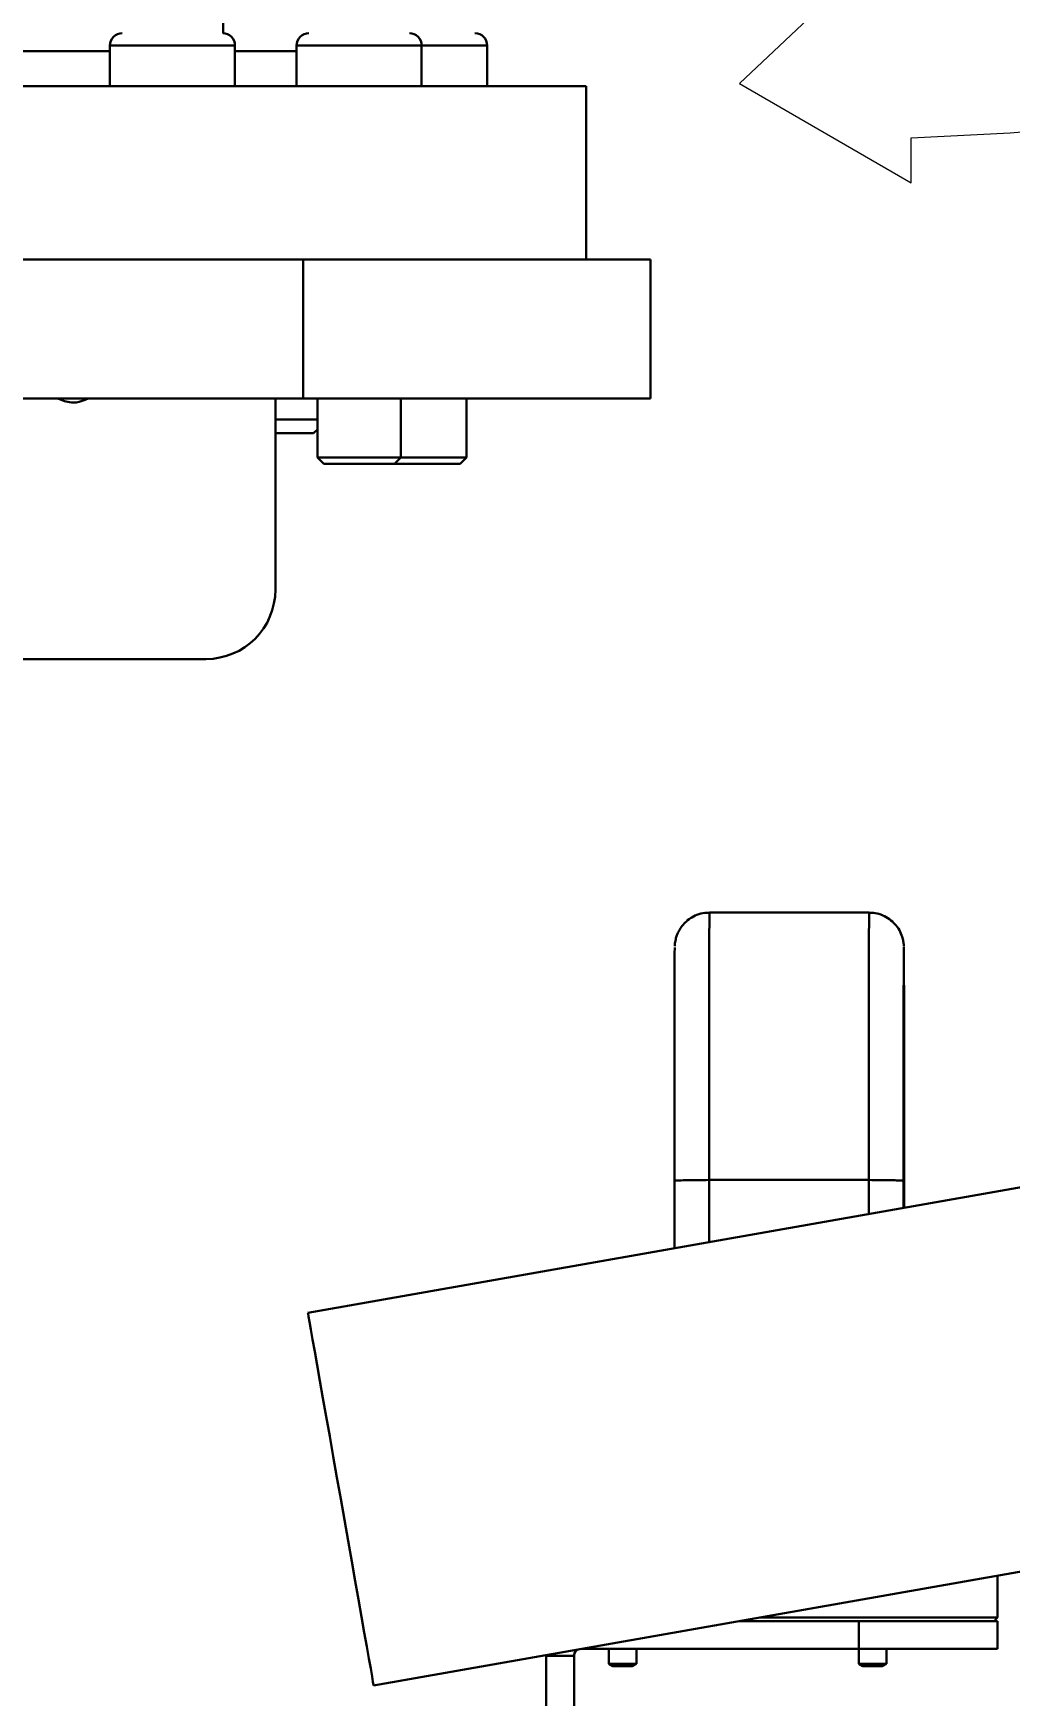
# Model space of a CAD drawing. Header units: millimetres. Extents: x 8 to 22425, y -1213 to 4973.
# Drawn here: x 2549.9 to 2690.5, y 2993 to 3232.4 of the extents above; entities that cross this region are included whole.
import ezdxf

# ---------------------------------------------------------------- set-up
doc = ezdxf.new("R2010")
doc.units = ezdxf.units.MM
doc.header["$PDSIZE"] = -1
doc.linetypes.add('CENTERX2', pattern=[20.32, 12.7, -2.54, 2.54, -2.54])
doc.layers.add('中心线层', color=1, linetype='CENTERX2')
doc.layers.add('文字层', color=7, linetype='Continuous', lineweight=25)
doc.styles.get("Standard").update_dxf_attribs({"font": 'hyswlongfangsong.ttf'})
doc.dimstyles.new('ISO-25', dxfattribs={"dimscale": 25, "dimtxt": 3.5, "dimasz": 1.6, "dimexe": 1.25, "dimexo": 0.625, "dimtad": 1, "dimdec": 0, "dimzin": 9, "dimdsep": 46, "dimtxsty": 'Standard', "dimcen": 2.5, "dimadec": 0, "dimazin": 2, "dimtfac": 1, "dimtdec": 0, "dimtofl": 0, "dimtmove": 0, "dimatfit": 3, "dimfxl": 1, "dimarcsym": 0})

# ---------------------------------------------------------------- blocks, each defined once
blk = doc.blocks.new('*D159')
at = {"color": 0, "lineweight": -2, "transparency": 16777216}
for p, q in [((2347.87, 3464.78), (3098.74, 3464.78)), ((3067.49, 3424.78), (3067.49, 2852.78)), ((2774.37, 2812.78), (3098.74, 2812.78))]:
    blk.add_line(p, q, dxfattribs=at)
at = {"color": 0, "transparency": 16777216}
for points in [[(3060.82, 3424.78), (3074.15, 3424.78), (3067.49, 3464.78)], [(3060.82, 2852.78), (3074.15, 2852.78), (3067.49, 2812.78)]]:
    blk.add_solid(points, dxfattribs=at)
at = {"layer": 'Defpoints', "color": 0, "transparency": 16777216}
for p in [(2332.24, 3464.78), (2758.74, 2812.78), (3067.49, 2812.78)]:
    blk.add_point(p, dxfattribs=at)
at = {"color": 0, "transparency": 16777216, "insert": (3008.11, 3129.58), "char_height": 87.5, "attachment_point": 5, "rotation": 90}
blk.add_mtext('652', dxfattribs=at)
blk = doc.blocks.new('1111')
at = {"layer": '中心线层', "color": 0, "linetype": 'Continuous', "lineweight": 0}
for p, q in [((3648.14, -2830.89), (3672.84, -2816.56)), ((3672.84, -2816.56), (3672.84, -2823.05)), ((3687.08, -2823.77), (3672.84, -2823.05)), ((3701.1, -2824.98), (3687.08, -2823.77)), ((3714.8, -2826.65), (3701.1, -2824.98)), ((3728.07, -2828.77), (3714.8, -2826.65)), ((3740.81, -2831.34), (3728.07, -2828.77)), ((3672.84, -2854.23), (3648.14, -2830.89)), ((3752.92, -2834.32), (3740.81, -2831.34)), ((3764.32, -2837.71), (3752.92, -2834.32)), ((3774.91, -2841.46), (3764.32, -2837.71)), ((3784.61, -2845.56), (3774.91, -2841.46)), ((3793.36, -2849.96), (3784.61, -2845.56)), ((3672.84, -2847.74), (3672.84, -2854.23)), ((3679.63, -2848.03), (3672.84, -2847.8)), ((3693.55, -2848.96), (3679.63, -2848.03)), ((3707.21, -2850.35), (3693.55, -2848.96)), ((3720.52, -2852.19), (3707.21, -2850.35)), ((3801.07, -2854.65), (3793.36, -2849.96)), ((3733.36, -2854.47), (3720.52, -2852.19)), ((3745.66, -2857.16), (3733.36, -2854.47)), ((3807.71, -2859.58), (3801.07, -2854.65)), ((3757.31, -2860.25), (3745.66, -2857.16)), ((3813.2, -2864.71), (3807.71, -2859.58)), ((3768.24, -2863.71), (3757.31, -2860.25)), ((3778.35, -2867.53), (3768.24, -2863.71)), ((3817.52, -2870.01), (3813.2, -2864.71)), ((3787.59, -2871.66), (3778.35, -2867.53)), ((3795.87, -2876.09), (3787.59, -2871.66)), ((3820.63, -2875.43), (3817.52, -2870.01)), ((3803.15, -2880.78), (3795.87, -2876.09)), ((3822.5, -2880.94), (3820.63, -2875.43)), ((3809.35, -2885.69), (3803.15, -2880.78)), ((3823.13, -2886.49), (3822.5, -2880.94)), ((3814.45, -2890.78), (3809.35, -2885.69)), ((3823.13, -2911.19), (3823.13, -2886.49)), ((3823.13, -2911.19), (3823.13, -2886.49)), ((3818.4, -2896.03), (3814.45, -2890.78)), ((3823.13, -2892.5), (3818.4, -2901.65)), ((3819.45, -2898.07), (3818.4, -2896.03)), ((3818.4, -2901.65), (3814.45, -2906.9)), ((3814.45, -2906.9), (3809.35, -2912)), ((3809.35, -2912), (3803.15, -2916.91)), ((3823.13, -2911.19), (3822.5, -2916.74)), ((3803.15, -2916.91), (3795.87, -2921.59)), ((3822.5, -2916.74), (3820.63, -2922.25)), ((3795.87, -2921.59), (3787.59, -2926.02)), ((3820.63, -2922.25), (3817.52, -2927.67)), ((3787.59, -2926.02), (3778.35, -2930.15)), ((3817.52, -2927.67), (3813.2, -2932.97)), ((3778.35, -2930.15), (3768.24, -2933.97)), ((3768.24, -2933.97), (3757.31, -2937.43)), ((3813.2, -2932.97), (3807.71, -2938.1)), ((3757.31, -2937.43), (3745.66, -2940.52)), ((3807.71, -2938.1), (3801.07, -2943.03)), ((3745.66, -2940.52), (3733.36, -2943.21)), ((3672.84, -2943.39), (3648.14, -2966.73)), ((3672.84, -2949.88), (3672.84, -2943.39)), ((3733.36, -2943.21), (3720.52, -2945.49)), ((3801.07, -2943.03), (3793.36, -2947.72)), ((3720.52, -2945.49), (3707.21, -2947.33)), ((3693.55, -2948.72), (3679.63, -2949.65)), ((3707.21, -2947.33), (3693.55, -2948.72)), ((3793.36, -2947.72), (3784.61, -2952.13)), ((3679.63, -2949.65), (3672.84, -2949.88)), ((3784.61, -2952.13), (3774.91, -2956.22)), ((3774.91, -2956.22), (3764.32, -2959.98)), ((3764.32, -2959.98), (3752.92, -2963.36)), ((3752.92, -2963.36), (3740.81, -2966.34)), ((3648.14, -2966.73), (3672.84, -2981.06)), ((3740.81, -2966.34), (3728.07, -2968.91)), ((3728.07, -2968.91), (3714.8, -2971.04)), ((3701.1, -2972.71), (3687.08, -2973.91)), ((3714.8, -2971.04), (3701.1, -2972.71)), ((3687.08, -2973.91), (3672.84, -2974.63)), ((3672.84, -2981.06), (3672.84, -2974.58))]:
    blk.add_line(p, q, dxfattribs=at)

msp = doc.modelspace()

# ---------------------------------------------------------------- linework, layer by layer
at = {"color": 161, "lineweight": 30, "true_color": 0x67adff}
for p, q in [((2577.24, 3232.37), (2577.24, 3239.78)), ((2538.69, 3229.78), (2560.92, 3229.78)), ((2560.92, 3230.61), (2560.92, 3224.78)), ((2578.92, 3230.61), (2560.92, 3230.61)), ((2578.92, 3224.78), (2578.92, 3230.61)), ((2578.92, 3229.78), (2587.8, 3229.78)), ((2587.8, 3230.61), (2587.8, 3224.78)), ((2605.8, 3230.61), (2587.8, 3230.61)), ((2605.8, 3224.78), (2605.8, 3230.61)), ((2615.24, 3230.61), (2605.8, 3230.61)), ((2615.24, 3224.78), (2615.24, 3230.61)), ((2540.38, 3224.78), (2629.47, 3224.78)), ((2629.47, 3224.78), (2629.47, 3199.78)), ((2540.38, 3199.78), (2562.24, 3199.78)), ((2562.24, 3199.78), (2588.74, 3199.78)), ((2588.74, 3179.78), (2588.74, 3199.78)), ((2588.74, 3199.78), (2638.74, 3199.78)), ((2638.74, 3199.78), (2638.74, 3179.78)), ((2348.74, 3179.78), (2588.74, 3179.78)), ((2584.74, 3152.28), (2584.74, 3179.78)), ((2638.74, 3179.78), (2588.74, 3179.78)), ((2590.8, 3179.78), (2590.8, 3171.28)), ((2602.8, 3171.28), (2602.8, 3179.78)), ((2612.24, 3171.28), (2612.24, 3179.78)), ((2584.74, 3176.78), (2590.8, 3176.78)), ((2590.24, 3174.78), (2584.74, 3174.78)), ((2590.24, 3174.78), (2590.8, 3175.34)), ((2590.8, 3171.28), (2591.7, 3170.38)), ((2591.56, 3171.28), (2590.8, 3171.28)), ((2591.56, 3171.28), (2602.8, 3171.28)), ((2592.34, 3170.38), (2591.7, 3170.38)), ((2601.9, 3170.38), (2592.34, 3170.38)), ((2601.9, 3170.38), (2602.8, 3171.28)), ((2603.07, 3170.38), (2601.9, 3170.38)), ((2602.8, 3171.28), (2612.24, 3171.28)), ((2611.34, 3170.38), (2603.07, 3170.38)), ((2611.34, 3170.38), (2612.24, 3171.28)), ((2574.74, 3142.28), (2534.74, 3142.28)), ((2670.24, 3105.78), (2647.24, 3105.78)), ((2786.39, 3082.88), (2589.43, 3048.15)), ((2642.19, 3057.46), (2642.19, 3067.15)), ((2670.19, 3067.28), (2647.19, 3067.28)), ((2647.19, 3067.28), (2647.19, 3058.34)), ((2670.19, 3062.39), (2670.19, 3067.28)), ((2675.19, 3067.15), (2675.19, 3063.28)), ((2675.29, 3063.29), (2675.29, 3067.15)), ((2598.89, 2994.48), (2795.85, 3029.21)), ((2688.74, 3004.28), (2688.74, 3010.32)), ((2654.44, 3004.28), (2688.74, 3004.28)), ((2688.24, 3003.78), (2688.74, 3004.28)), ((2651.6, 3003.78), (2668.74, 3003.78)), ((2668.74, 2999.78), (2668.74, 3003.78)), ((2668.74, 3003.78), (2688.74, 3003.78)), ((2688.74, 3003.78), (2688.74, 2999.78)), ((2628.92, 2999.78), (2668.74, 2999.78)), ((2632.74, 2999.78), (2632.74, 2997.63)), ((2636.74, 2997.63), (2636.74, 2999.78)), ((2668.74, 2999.78), (2668.74, 2997.63)), ((2688.74, 2999.78), (2668.74, 2999.78)), ((2672.74, 2997.63), (2672.74, 2999.78)), ((2627.74, 2998.78), (2623.74, 2998.78)), ((2623.74, 2984.78), (2623.74, 2998.78)), ((2627.74, 2984.78), (2627.74, 2998.78)), ((2632.74, 2997.63), (2633.35, 2997.28)), ((2632.74, 2997.63), (2633.55, 2997.63)), ((2633.35, 2997.28), (2633.91, 2997.28)), ((2633.55, 2997.63), (2636.74, 2997.63)), ((2633.91, 2997.28), (2636.14, 2997.28)), ((2636.14, 2997.28), (2636.74, 2997.63)), ((2668.74, 2997.63), (2669.35, 2997.28)), ((2668.74, 2997.63), (2672.73, 2997.63)), ((2669.35, 2997.28), (2672.13, 2997.28)), ((2672.13, 2997.28), (2672.14, 2997.28)), ((2672.14, 2997.28), (2672.74, 2997.63)), ((2672.73, 2997.63), (2672.74, 2997.63))]:
    msp.add_line(p, q, dxfattribs=at)
at = {"color": 161, "lineweight": 30, "true_color": 0x67adff, "flags": 128}
for points in [[(2647.24, 3105.78), (2647.24, 3105.59), (2647.23, 3105.05), (2647.23, 3104.14), (2647.22, 3102.88), (2647.22, 3101.29), (2647.21, 3099.36), (2647.21, 3097.13), (2647.2, 3094.62), (2647.2, 3091.83), (2647.2, 3088.81), (2647.19, 3085.57), (2647.19, 3082.15), (2647.19, 3078.58), (2647.19, 3074.89), (2647.19, 3071.11), (2647.19, 3067.28)], [(2670.19, 3067.28), (2670.19, 3071.11), (2670.19, 3074.89), (2670.19, 3078.58), (2670.19, 3082.15), (2670.19, 3085.57), (2670.2, 3088.81), (2670.2, 3091.83), (2670.2, 3094.62), (2670.21, 3097.13), (2670.21, 3099.36), (2670.22, 3101.29), (2670.22, 3102.88), (2670.23, 3104.14), (2670.23, 3105.05), (2670.24, 3105.59), (2670.24, 3105.78)], [(2642.19, 3067.15), (2642.19, 3070.72), (2642.19, 3074.24), (2642.2, 3077.66), (2642.2, 3080.96), (2642.2, 3084.1), (2642.2, 3087.04), (2642.21, 3089.77), (2642.21, 3092.24), (2642.21, 3094.43), (2642.22, 3096.33), (2642.22, 3097.91), (2642.23, 3099.15), (2642.23, 3100.05), (2642.24, 3100.6), (2642.24, 3100.75)], [(2675.24, 3100.77), (2675.24, 3100.6), (2675.23, 3100.05), (2675.23, 3099.15), (2675.22, 3097.91), (2675.22, 3096.33), (2675.21, 3094.43), (2675.21, 3092.24), (2675.21, 3089.77), (2675.2, 3087.04), (2675.2, 3084.1), (2675.2, 3080.96), (2675.2, 3077.66), (2675.19, 3074.24), (2675.19, 3070.72), (2675.19, 3067.15)], [(2675.24, 3100.75), (2675.24, 3100.78), (2675.24, 3100.77)], [(2675.29, 3067.15), (2675.29, 3070.72), (2675.29, 3074.24), (2675.29, 3077.66), (2675.28, 3080.96), (2675.28, 3084.1), (2675.28, 3087.04), (2675.28, 3089.77), (2675.27, 3092.24), (2675.27, 3094.43), (2675.26, 3096.33), (2675.26, 3097.91), (2675.26, 3099.15), (2675.25, 3100.05), (2675.25, 3100.6), (2675.24, 3100.75)], [(2675.28, 3063.29), (2675.28, 3064.94), (2675.28, 3068.05), (2675.28, 3071.15), (2675.28, 3074.2), (2675.28, 3077.16), (2675.27, 3079.99), (2675.27, 3082.66), (2675.27, 3085.12), (2675.27, 3087.35), (2675.26, 3089.32), (2675.26, 3091), (2675.26, 3092.38), (2675.25, 3093.42), (2675.25, 3094.13), (2675.24, 3094.48), (2675.24, 3094.48), (2675.23, 3094.13), (2675.23, 3093.42), (2675.23, 3092.38), (2675.22, 3091), (2675.22, 3089.32), (2675.22, 3087.35), (2675.21, 3085.12), (2675.21, 3082.66), (2675.21, 3079.99), (2675.21, 3077.16), (2675.21, 3074.2), (2675.2, 3071.15), (2675.2, 3068.05), (2675.2, 3064.94), (2675.2, 3063.28)], [(2589.43, 3048.15), (2589.44, 3048.06), (2589.52, 3047.63), (2589.66, 3046.86), (2589.85, 3045.76), (2590.1, 3044.33), (2590.4, 3042.61), (2590.76, 3040.61), (2591.15, 3038.36), (2591.59, 3035.88), (2592.06, 3033.22), (2592.56, 3030.4), (2593.08, 3027.46), (2593.61, 3024.44), (2594.15, 3021.39), (2594.69, 3018.33), (2595.22, 3015.31), (2595.74, 3012.36), (2596.24, 3009.54), (2596.71, 3006.87), (2597.15, 3004.38), (2597.54, 3002.12), (2597.9, 3000.11), (2598.21, 2998.37), (2598.46, 2996.94), (2598.66, 2995.82), (2598.79, 2995.03), (2598.87, 2994.59), (2598.89, 2994.48)]]:
    msp.add_lwpolyline(points, dxfattribs=at)
at = {"color": 161, "lineweight": 30, "true_color": 0x67adff}
for centre, radius, start, end in [((2562.69, 3230.61), 1.77, 90, 180), ((2577.15, 3230.61), 1.77, 0, 90), ((2589.57, 3230.61), 1.77, 90, 180), ((2604.03, 3230.61), 1.77, 0, 90), ((2613.47, 3230.61), 1.77, 0, 90), ((2574.74, 3152.28), 10, 270, 0), ((2628.74, 2998.78), 1, 117.4689, 180)]:
    msp.add_arc(centre, radius, start, end, dxfattribs=at)
for points, knots in [([(2557.77, 3179.78), (2557.63, 3179.71), (2556.94, 3179.42), (2555.52, 3179.02), (2554.18, 3179.45), (2553.49, 3179.75), (2553.42, 3179.78)], [0, 0, 0, 0, 0.108267, 0.49705, 0.949629, 1, 1, 1, 1]), ([(2647.25, 3105.75), (2647.13, 3105.76), (2646.61, 3105.79), (2645.73, 3105.58), (2644.73, 3105.14), (2643.92, 3104.55), (2643.3, 3103.9), (2642.86, 3103.22), (2642.56, 3102.57), (2642.38, 3102), (2642.3, 3101.55), (2642.26, 3101.26), (2642.25, 3101.11), (2642.25, 3101), (2642.24, 3100.95), (2642.24, 3100.93)], [0, 0, 0, 0, 0.041486, 0.186193, 0.31554, 0.433018, 0.539951, 0.636358, 0.721635, 0.794108, 0.850045, 0.888173, 0.913675, 0.945104, 1, 1, 1, 1]), ([(2675.24, 3100.93), (2675.24, 3100.95), (2675.24, 3100.99), (2675.23, 3101.12), (2675.21, 3101.34), (2675.16, 3101.74), (2674.99, 3102.41), (2674.62, 3103.28), (2673.99, 3104.14), (2673.18, 3104.87), (2672.21, 3105.41), (2671.2, 3105.74), (2670.53, 3105.74), (2670.25, 3105.75)], [0, 0, 0, 0, 0.058865, 0.098086, 0.129435, 0.173332, 0.251594, 0.376711, 0.506519, 0.628112, 0.761009, 0.899972, 1, 1, 1, 1]), ([(2642.19, 3067.15), (2642.19, 3067.15), (2642.19, 3067.16), (2642.3, 3067.18), (2642.87, 3067.22), (2644.01, 3067.25), (2645.5, 3067.27), (2646.62, 3067.28), (2647.19, 3067.28)], [0, 0, 0, 0, 0.007806, 0.141526, 0.356182, 0.570802, 0.785426, 1, 1, 1, 1]), ([(2670.19, 3067.28), (2670.75, 3067.28), (2671.87, 3067.27), (2673.37, 3067.25), (2674.51, 3067.22), (2675.08, 3067.18), (2675.19, 3067.16), (2675.19, 3067.15), (2675.19, 3067.15)], [0, 0, 0, 0, 0.21461, 0.429189, 0.643848, 0.858551, 0.992254, 1, 1, 1, 1])]:
    msp.add_open_spline(points, degree=3, knots=knots, dxfattribs=at)

# ---------------------------------------------------------------- block references
at = {"layer": '文字层', "linetype": 'Continuous', "lineweight": 15}
msp.add_blockref('1111', (-996.55, 6191.88), dxfattribs=at)

# ---------------------------------------------------------------- dimensions: what is measured, and where the dimension line sits
dim = msp.add_linear_dim(base=(3067.49, 2812.78), p1=(2332.24, 3464.78), p2=(2758.74, 2812.78), angle=90, dimstyle='ISO-25')
dim.commit()
dim.dimension.update_dxf_attribs({"geometry": '*D159', "text_midpoint": (3067.49, 3129.58), "dimtype": 160})

doc.saveas('drawing.dxf')
